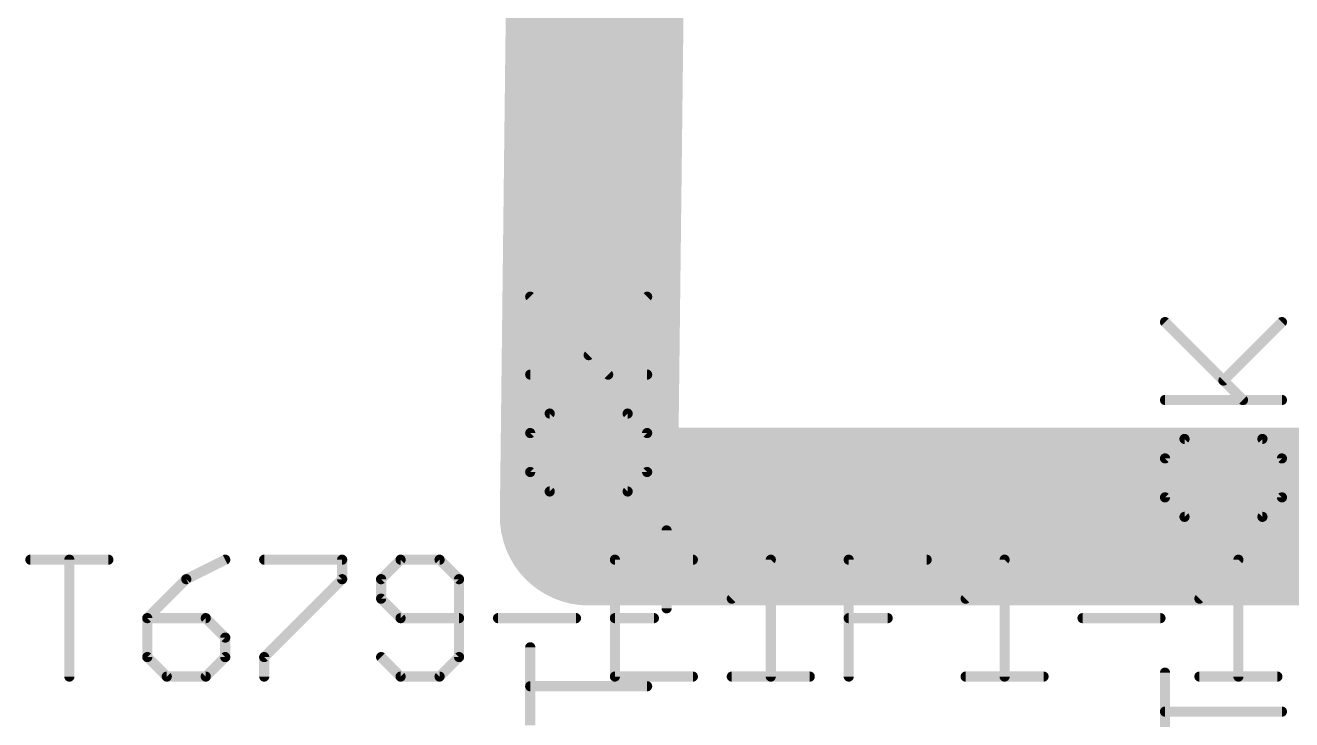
# Model space of a CAD drawing. Extents: x 2.5 to 78.6, y 0 to 52.1.
# Drawn here: x 31.83 to 44.5, y 25.02 to 31.97 of the extents above; entities that cross this region are included whole.
import ezdxf

# ---------------------------------------------------------------- set-up
doc = ezdxf.new("R2010")
doc.units = 0
for name, color, linetype in [('1', 22, 'CONTINUOUS'), ('25', 253, 'CONTINUOUS'), ('27', 253, 'CONTINUOUS')]:
    doc.layers.add(name, color=color, linetype=linetype)

msp = doc.modelspace()

# ---------------------------------------------------------------- linework, layer by layer
at = {"layer": '1', "const_width": 1.778}
for points in [[(37.592, 37.846), (37.465, 27.051)], [(37.465, 27.051), (60.579, 27.051)]]:
    msp.add_lwpolyline(points, dxfattribs=at)
at = {"layer": '1', "const_width": 0.889}
for points in [[(37.465, 27.4955, 1), (37.465, 26.6065)], [(37.0205, 27.0562, 1), (37.9095, 27.0458)]]:
    msp.add_lwpolyline(points, format="xyb", dxfattribs=at)
at = {"layer": '25', "const_width": 0.1016}
for points in [[(37.6594, 28.4724), (36.8798, 29.252)], [(37.4645, 28.6673), (38.0492, 29.252)], [(44.0094, 28.2184), (43.2298, 28.998)], [(43.8145, 28.4133), (44.3992, 28.998)], [(36.8798, 28.4724), (38.0492, 28.4724)], [(43.2298, 28.2184), (44.3992, 28.2184)], [(37.0747, 28.0826), (36.8798, 27.8877)], [(37.8543, 28.0826), (37.0747, 28.0826)], [(38.0492, 27.8877), (37.8543, 28.0826)], [(36.8798, 27.8877), (36.8798, 27.4979)], [(38.0492, 27.4979), (38.0492, 27.8877)], [(43.4247, 27.8286), (43.2298, 27.6337)], [(44.2043, 27.8286), (43.4247, 27.8286)], [(44.3992, 27.6337), (44.2043, 27.8286)], [(43.2298, 27.6337), (43.2298, 27.2439)], [(44.3992, 27.2439), (44.3992, 27.6337)], [(36.8798, 27.4979), (37.0747, 27.303)], [(37.8543, 27.303), (38.0492, 27.4979)], [(37.0747, 27.303), (37.8543, 27.303)], [(43.2298, 27.2439), (43.4247, 27.049)], [(44.2043, 27.049), (44.3992, 27.2439)], [(43.4247, 27.049), (44.2043, 27.049)], [(38.2441, 26.1336), (38.2441, 26.9132)], [(36.8798, 24.9642), (36.8798, 25.7438)], [(43.2298, 24.7102), (43.2298, 25.4898)], [(38.0492, 25.354), (36.8798, 25.354)], [(44.3992, 25.1), (43.2298, 25.1)]]:
    msp.add_lwpolyline(points, dxfattribs=at)
at = {"layer": '25', "const_width": 0.0508}
for points in [[(36.8978, 29.2699, 1), (36.8618, 29.234)], [(38.0672, 29.234, 1), (38.0312, 29.2699)], [(43.2478, 29.0159, 1), (43.2118, 28.98)], [(44.4172, 28.98, 1), (44.3812, 29.0159)], [(37.4465, 28.6852, 1), (37.4825, 28.6493)], [(36.8798, 28.4978, 1), (36.8798, 28.447)], [(37.6414, 28.4544, 1), (37.6774, 28.4903)], [(38.0492, 28.447, 1), (38.0492, 28.4978)], [(43.7965, 28.4312, 1), (43.8325, 28.3953)], [(43.2298, 28.2438, 1), (43.2298, 28.193)], [(43.9914, 28.2004, 1), (44.0274, 28.2363)], [(44.3992, 28.193, 1), (44.3992, 28.2438)], [(37.0747, 28.108, 1), (37.0747, 28.0572)], [(37.0927, 28.0646, 1), (37.0567, 28.1005)], [(37.8723, 28.1005, 1), (37.8363, 28.0646)], [(37.8543, 28.0572, 1), (37.8543, 28.108)], [(36.9052, 27.8877, 1), (36.8544, 27.8877)], [(36.8618, 27.9056, 1), (36.8978, 27.8697)], [(38.0746, 27.8877, 1), (38.0238, 27.8877)], [(38.0312, 27.8697, 1), (38.0672, 27.9056)], [(43.4247, 27.854, 1), (43.4247, 27.8032)], [(43.4427, 27.8106, 1), (43.4067, 27.8465)], [(44.2223, 27.8465, 1), (44.1863, 27.8106)], [(44.2043, 27.8032, 1), (44.2043, 27.854)], [(43.2552, 27.6337, 1), (43.2044, 27.6337)], [(43.2118, 27.6516, 1), (43.2478, 27.6157)], [(44.4246, 27.6337, 1), (44.3738, 27.6337)], [(44.3812, 27.6157, 1), (44.4172, 27.6516)], [(36.8978, 27.5158, 1), (36.8618, 27.4799)], [(36.8544, 27.4979, 1), (36.9052, 27.4979)], [(38.0238, 27.4979, 1), (38.0746, 27.4979)], [(38.0672, 27.4799, 1), (38.0312, 27.5158)], [(37.0747, 27.3284, 1), (37.0747, 27.2776)], [(37.0567, 27.285, 1), (37.0927, 27.3209)], [(37.8363, 27.3209, 1), (37.8723, 27.285)], [(37.8543, 27.2776, 1), (37.8543, 27.3284)], [(43.2478, 27.2618, 1), (43.2118, 27.2259)], [(43.2044, 27.2439, 1), (43.2552, 27.2439)], [(44.3738, 27.2439, 1), (44.4246, 27.2439)], [(44.4172, 27.2259, 1), (44.3812, 27.2618)], [(43.4247, 27.0744, 1), (43.4247, 27.0236)], [(43.4067, 27.031, 1), (43.4427, 27.0669)], [(44.1863, 27.0669, 1), (44.2223, 27.031)], [(44.2043, 27.0236, 1), (44.2043, 27.0744)], [(38.2695, 26.9132, 1), (38.2187, 26.9132)], [(38.2187, 26.1336, 1), (38.2695, 26.1336)], [(36.9052, 25.7438, 1), (36.8544, 25.7438)], [(43.2552, 25.4898, 1), (43.2044, 25.4898)], [(36.8798, 25.3794, 1), (36.8798, 25.3286)], [(38.0492, 25.3286, 1), (38.0492, 25.3794)], [(43.2298, 25.1254, 1), (43.2298, 25.0746)], [(44.3992, 25.0746, 1), (44.3992, 25.1254)]]:
    msp.add_lwpolyline(points, format="xyb", dxfattribs=at)
at = {"layer": '27', "const_width": 0.1016}
for points in [[(31.88, 26.6202), (32.6596, 26.6202)], [(31.88, 26.6202), (32.6596, 26.6202)], [(31.88, 26.6202), (32.6596, 26.6202)], [(31.88, 26.6202), (32.6596, 26.6202)], [(31.88, 26.6202), (32.6596, 26.6202)], [(31.88, 26.6202), (32.6596, 26.6202)], [(31.88, 26.6202), (32.6596, 26.6202)], [(32.2698, 25.4508), (32.2698, 26.6202)], [(32.2698, 25.4508), (32.2698, 26.6202)], [(32.2698, 25.4508), (32.2698, 26.6202)], [(32.2698, 25.4508), (32.2698, 26.6202)], [(32.2698, 25.4508), (32.2698, 26.6202)], [(32.2698, 25.4508), (32.2698, 26.6202)], [(32.2698, 25.4508), (32.2698, 26.6202)], [(33.829, 26.6202), (33.4392, 26.4253)], [(33.829, 26.6202), (33.4392, 26.4253)], [(33.829, 26.6202), (33.4392, 26.4253)], [(33.829, 26.6202), (33.4392, 26.4253)], [(33.829, 26.6202), (33.4392, 26.4253)], [(33.829, 26.6202), (33.4392, 26.4253)], [(33.829, 26.6202), (33.4392, 26.4253)], [(34.2188, 26.6202), (34.9984, 26.6202)], [(34.2188, 26.6202), (34.9984, 26.6202)], [(34.2188, 26.6202), (34.9984, 26.6202)], [(34.2188, 26.6202), (34.9984, 26.6202)], [(34.2188, 26.6202), (34.9984, 26.6202)], [(34.2188, 26.6202), (34.9984, 26.6202)], [(34.2188, 26.6202), (34.9984, 26.6202)], [(34.9984, 26.6202), (34.9984, 26.4253)], [(34.9984, 26.6202), (34.9984, 26.4253)], [(34.9984, 26.6202), (34.9984, 26.4253)], [(34.9984, 26.6202), (34.9984, 26.4253)], [(34.9984, 26.6202), (34.9984, 26.4253)], [(34.9984, 26.6202), (34.9984, 26.4253)], [(34.9984, 26.6202), (34.9984, 26.4253)], [(35.5831, 26.6202), (35.3882, 26.4253)], [(35.5831, 26.6202), (35.3882, 26.4253)], [(35.5831, 26.6202), (35.3882, 26.4253)], [(35.5831, 26.6202), (35.3882, 26.4253)], [(35.5831, 26.6202), (35.3882, 26.4253)], [(35.5831, 26.6202), (35.3882, 26.4253)], [(35.5831, 26.6202), (35.3882, 26.4253)], [(35.9729, 26.6202), (35.5831, 26.6202)], [(35.9729, 26.6202), (35.5831, 26.6202)], [(35.9729, 26.6202), (35.5831, 26.6202)], [(35.9729, 26.6202), (35.5831, 26.6202)], [(35.9729, 26.6202), (35.5831, 26.6202)], [(35.9729, 26.6202), (35.5831, 26.6202)], [(35.9729, 26.6202), (35.5831, 26.6202)], [(36.1678, 26.4253), (35.9729, 26.6202)], [(36.1678, 26.4253), (35.9729, 26.6202)], [(36.1678, 26.4253), (35.9729, 26.6202)], [(36.1678, 26.4253), (35.9729, 26.6202)], [(36.1678, 26.4253), (35.9729, 26.6202)], [(36.1678, 26.4253), (35.9729, 26.6202)], [(36.1678, 26.4253), (35.9729, 26.6202)], [(38.5066, 26.6202), (37.727, 26.6202)], [(37.727, 26.6202), (37.727, 25.4508)], [(38.5066, 26.6202), (37.727, 26.6202)], [(37.727, 26.6202), (37.727, 25.4508)], [(38.5066, 26.6202), (37.727, 26.6202)], [(37.727, 26.6202), (37.727, 25.4508)], [(38.5066, 26.6202), (37.727, 26.6202)], [(37.727, 26.6202), (37.727, 25.4508)], [(38.5066, 26.6202), (37.727, 26.6202)], [(37.727, 26.6202), (37.727, 25.4508)], [(38.5066, 26.6202), (37.727, 26.6202)], [(37.727, 26.6202), (37.727, 25.4508)], [(38.5066, 26.6202), (37.727, 26.6202)], [(37.727, 26.6202), (37.727, 25.4508)], [(38.8964, 26.2304), (39.2862, 26.6202)], [(38.8964, 26.2304), (39.2862, 26.6202)], [(38.8964, 26.2304), (39.2862, 26.6202)], [(38.8964, 26.2304), (39.2862, 26.6202)], [(38.8964, 26.2304), (39.2862, 26.6202)], [(38.8964, 26.2304), (39.2862, 26.6202)], [(38.8964, 26.2304), (39.2862, 26.6202)], [(39.2862, 26.6202), (39.2862, 25.4508)], [(39.2862, 26.6202), (39.2862, 25.4508)], [(39.2862, 26.6202), (39.2862, 25.4508)], [(39.2862, 26.6202), (39.2862, 25.4508)], [(39.2862, 26.6202), (39.2862, 25.4508)], [(39.2862, 26.6202), (39.2862, 25.4508)], [(39.2862, 26.6202), (39.2862, 25.4508)], [(40.0658, 25.4508), (40.0658, 26.6202)], [(40.0658, 26.6202), (40.8454, 26.6202)], [(40.0658, 25.4508), (40.0658, 26.6202)], [(40.0658, 26.6202), (40.8454, 26.6202)], [(40.0658, 25.4508), (40.0658, 26.6202)], [(40.0658, 26.6202), (40.8454, 26.6202)], [(40.0658, 25.4508), (40.0658, 26.6202)], [(40.0658, 26.6202), (40.8454, 26.6202)], [(40.0658, 25.4508), (40.0658, 26.6202)], [(40.0658, 26.6202), (40.8454, 26.6202)], [(40.0658, 25.4508), (40.0658, 26.6202)], [(40.0658, 26.6202), (40.8454, 26.6202)], [(40.0658, 25.4508), (40.0658, 26.6202)], [(40.0658, 26.6202), (40.8454, 26.6202)], [(41.2352, 26.2304), (41.625, 26.6202)], [(41.2352, 26.2304), (41.625, 26.6202)], [(41.2352, 26.2304), (41.625, 26.6202)], [(41.2352, 26.2304), (41.625, 26.6202)], [(41.2352, 26.2304), (41.625, 26.6202)], [(41.2352, 26.2304), (41.625, 26.6202)], [(41.2352, 26.2304), (41.625, 26.6202)], [(41.625, 26.6202), (41.625, 25.4508)], [(41.625, 26.6202), (41.625, 25.4508)], [(41.625, 26.6202), (41.625, 25.4508)], [(41.625, 26.6202), (41.625, 25.4508)], [(41.625, 26.6202), (41.625, 25.4508)], [(41.625, 26.6202), (41.625, 25.4508)], [(41.625, 26.6202), (41.625, 25.4508)], [(43.574, 26.2304), (43.9638, 26.6202)], [(43.574, 26.2304), (43.9638, 26.6202)], [(43.574, 26.2304), (43.9638, 26.6202)], [(43.574, 26.2304), (43.9638, 26.6202)], [(43.574, 26.2304), (43.9638, 26.6202)], [(43.574, 26.2304), (43.9638, 26.6202)], [(43.574, 26.2304), (43.9638, 26.6202)], [(43.9638, 26.6202), (43.9638, 25.4508)], [(43.9638, 26.6202), (43.9638, 25.4508)], [(43.9638, 26.6202), (43.9638, 25.4508)], [(43.9638, 26.6202), (43.9638, 25.4508)], [(43.9638, 26.6202), (43.9638, 25.4508)], [(43.9638, 26.6202), (43.9638, 25.4508)], [(43.9638, 26.6202), (43.9638, 25.4508)], [(33.4392, 26.4253), (33.0494, 26.0355)], [(33.4392, 26.4253), (33.0494, 26.0355)], [(33.4392, 26.4253), (33.0494, 26.0355)], [(33.4392, 26.4253), (33.0494, 26.0355)], [(33.4392, 26.4253), (33.0494, 26.0355)], [(33.4392, 26.4253), (33.0494, 26.0355)], [(33.4392, 26.4253), (33.0494, 26.0355)], [(34.9984, 26.4253), (34.2188, 25.6457)], [(34.9984, 26.4253), (34.2188, 25.6457)], [(34.9984, 26.4253), (34.2188, 25.6457)], [(34.9984, 26.4253), (34.2188, 25.6457)], [(34.9984, 26.4253), (34.2188, 25.6457)], [(34.9984, 26.4253), (34.2188, 25.6457)], [(34.9984, 26.4253), (34.2188, 25.6457)], [(35.3882, 26.4253), (35.3882, 26.2304)], [(35.3882, 26.4253), (35.3882, 26.2304)], [(35.3882, 26.4253), (35.3882, 26.2304)], [(35.3882, 26.4253), (35.3882, 26.2304)], [(35.3882, 26.4253), (35.3882, 26.2304)], [(35.3882, 26.4253), (35.3882, 26.2304)], [(35.3882, 26.4253), (35.3882, 26.2304)], [(36.1678, 25.6457), (36.1678, 26.4253)], [(36.1678, 25.6457), (36.1678, 26.4253)], [(36.1678, 25.6457), (36.1678, 26.4253)], [(36.1678, 25.6457), (36.1678, 26.4253)], [(36.1678, 25.6457), (36.1678, 26.4253)], [(36.1678, 25.6457), (36.1678, 26.4253)], [(36.1678, 25.6457), (36.1678, 26.4253)], [(35.3882, 26.2304), (35.5831, 26.0355)], [(35.3882, 26.2304), (35.5831, 26.0355)], [(35.3882, 26.2304), (35.5831, 26.0355)], [(35.3882, 26.2304), (35.5831, 26.0355)], [(35.3882, 26.2304), (35.5831, 26.0355)], [(35.3882, 26.2304), (35.5831, 26.0355)], [(35.3882, 26.2304), (35.5831, 26.0355)], [(33.0494, 26.0355), (33.0494, 25.6457)], [(33.6341, 26.0355), (33.0494, 26.0355)], [(33.0494, 26.0355), (33.0494, 25.6457)], [(33.6341, 26.0355), (33.0494, 26.0355)], [(33.0494, 26.0355), (33.0494, 25.6457)], [(33.6341, 26.0355), (33.0494, 26.0355)], [(33.0494, 26.0355), (33.0494, 25.6457)], [(33.6341, 26.0355), (33.0494, 26.0355)], [(33.0494, 26.0355), (33.0494, 25.6457)], [(33.6341, 26.0355), (33.0494, 26.0355)], [(33.0494, 26.0355), (33.0494, 25.6457)], [(33.6341, 26.0355), (33.0494, 26.0355)], [(33.0494, 26.0355), (33.0494, 25.6457)], [(33.6341, 26.0355), (33.0494, 26.0355)], [(33.829, 25.8406), (33.6341, 26.0355)], [(33.829, 25.8406), (33.6341, 26.0355)], [(33.829, 25.8406), (33.6341, 26.0355)], [(33.829, 25.8406), (33.6341, 26.0355)], [(33.829, 25.8406), (33.6341, 26.0355)], [(33.829, 25.8406), (33.6341, 26.0355)], [(33.829, 25.8406), (33.6341, 26.0355)], [(35.5831, 26.0355), (36.1678, 26.0355)], [(35.5831, 26.0355), (36.1678, 26.0355)], [(35.5831, 26.0355), (36.1678, 26.0355)], [(35.5831, 26.0355), (36.1678, 26.0355)], [(35.5831, 26.0355), (36.1678, 26.0355)], [(35.5831, 26.0355), (36.1678, 26.0355)], [(35.5831, 26.0355), (36.1678, 26.0355)], [(36.5576, 26.0355), (37.3372, 26.0355)], [(36.5576, 26.0355), (37.3372, 26.0355)], [(36.5576, 26.0355), (37.3372, 26.0355)], [(36.5576, 26.0355), (37.3372, 26.0355)], [(36.5576, 26.0355), (37.3372, 26.0355)], [(36.5576, 26.0355), (37.3372, 26.0355)], [(36.5576, 26.0355), (37.3372, 26.0355)], [(37.727, 26.0355), (38.1168, 26.0355)], [(37.727, 26.0355), (38.1168, 26.0355)], [(37.727, 26.0355), (38.1168, 26.0355)], [(37.727, 26.0355), (38.1168, 26.0355)], [(37.727, 26.0355), (38.1168, 26.0355)], [(37.727, 26.0355), (38.1168, 26.0355)], [(37.727, 26.0355), (38.1168, 26.0355)], [(40.0658, 26.0355), (40.4556, 26.0355)], [(40.0658, 26.0355), (40.4556, 26.0355)], [(40.0658, 26.0355), (40.4556, 26.0355)], [(40.0658, 26.0355), (40.4556, 26.0355)], [(40.0658, 26.0355), (40.4556, 26.0355)], [(40.0658, 26.0355), (40.4556, 26.0355)], [(40.0658, 26.0355), (40.4556, 26.0355)], [(42.4046, 26.0355), (43.1842, 26.0355)], [(42.4046, 26.0355), (43.1842, 26.0355)], [(42.4046, 26.0355), (43.1842, 26.0355)], [(42.4046, 26.0355), (43.1842, 26.0355)], [(42.4046, 26.0355), (43.1842, 26.0355)], [(42.4046, 26.0355), (43.1842, 26.0355)], [(42.4046, 26.0355), (43.1842, 26.0355)], [(33.829, 25.6457), (33.829, 25.8406)], [(33.829, 25.6457), (33.829, 25.8406)], [(33.829, 25.6457), (33.829, 25.8406)], [(33.829, 25.6457), (33.829, 25.8406)], [(33.829, 25.6457), (33.829, 25.8406)], [(33.829, 25.6457), (33.829, 25.8406)], [(33.829, 25.6457), (33.829, 25.8406)], [(33.0494, 25.6457), (33.2443, 25.4508)], [(33.0494, 25.6457), (33.2443, 25.4508)], [(33.0494, 25.6457), (33.2443, 25.4508)], [(33.0494, 25.6457), (33.2443, 25.4508)], [(33.0494, 25.6457), (33.2443, 25.4508)], [(33.0494, 25.6457), (33.2443, 25.4508)], [(33.0494, 25.6457), (33.2443, 25.4508)], [(33.6341, 25.4508), (33.829, 25.6457)], [(33.6341, 25.4508), (33.829, 25.6457)], [(33.6341, 25.4508), (33.829, 25.6457)], [(33.6341, 25.4508), (33.829, 25.6457)], [(33.6341, 25.4508), (33.829, 25.6457)], [(33.6341, 25.4508), (33.829, 25.6457)], [(33.6341, 25.4508), (33.829, 25.6457)], [(34.2188, 25.6457), (34.2188, 25.4508)], [(34.2188, 25.6457), (34.2188, 25.4508)], [(34.2188, 25.6457), (34.2188, 25.4508)], [(34.2188, 25.6457), (34.2188, 25.4508)], [(34.2188, 25.6457), (34.2188, 25.4508)], [(34.2188, 25.6457), (34.2188, 25.4508)], [(34.2188, 25.6457), (34.2188, 25.4508)], [(35.3882, 25.6457), (35.5831, 25.4508)], [(35.3882, 25.6457), (35.5831, 25.4508)], [(35.3882, 25.6457), (35.5831, 25.4508)], [(35.3882, 25.6457), (35.5831, 25.4508)], [(35.3882, 25.6457), (35.5831, 25.4508)], [(35.3882, 25.6457), (35.5831, 25.4508)], [(35.3882, 25.6457), (35.5831, 25.4508)], [(35.9729, 25.4508), (36.1678, 25.6457)], [(35.9729, 25.4508), (36.1678, 25.6457)], [(35.9729, 25.4508), (36.1678, 25.6457)], [(35.9729, 25.4508), (36.1678, 25.6457)], [(35.9729, 25.4508), (36.1678, 25.6457)], [(35.9729, 25.4508), (36.1678, 25.6457)], [(35.9729, 25.4508), (36.1678, 25.6457)], [(33.2443, 25.4508), (33.6341, 25.4508)], [(33.2443, 25.4508), (33.6341, 25.4508)], [(33.2443, 25.4508), (33.6341, 25.4508)], [(33.2443, 25.4508), (33.6341, 25.4508)], [(33.2443, 25.4508), (33.6341, 25.4508)], [(33.2443, 25.4508), (33.6341, 25.4508)], [(33.2443, 25.4508), (33.6341, 25.4508)], [(35.5831, 25.4508), (35.9729, 25.4508)], [(35.5831, 25.4508), (35.9729, 25.4508)], [(35.5831, 25.4508), (35.9729, 25.4508)], [(35.5831, 25.4508), (35.9729, 25.4508)], [(35.5831, 25.4508), (35.9729, 25.4508)], [(35.5831, 25.4508), (35.9729, 25.4508)], [(35.5831, 25.4508), (35.9729, 25.4508)], [(37.727, 25.4508), (38.5066, 25.4508)], [(37.727, 25.4508), (38.5066, 25.4508)], [(37.727, 25.4508), (38.5066, 25.4508)], [(37.727, 25.4508), (38.5066, 25.4508)], [(37.727, 25.4508), (38.5066, 25.4508)], [(37.727, 25.4508), (38.5066, 25.4508)], [(37.727, 25.4508), (38.5066, 25.4508)], [(38.8964, 25.4508), (39.676, 25.4508)], [(38.8964, 25.4508), (39.676, 25.4508)], [(38.8964, 25.4508), (39.676, 25.4508)], [(38.8964, 25.4508), (39.676, 25.4508)], [(38.8964, 25.4508), (39.676, 25.4508)], [(38.8964, 25.4508), (39.676, 25.4508)], [(38.8964, 25.4508), (39.676, 25.4508)], [(41.2352, 25.4508), (42.0148, 25.4508)], [(41.2352, 25.4508), (42.0148, 25.4508)], [(41.2352, 25.4508), (42.0148, 25.4508)], [(41.2352, 25.4508), (42.0148, 25.4508)], [(41.2352, 25.4508), (42.0148, 25.4508)], [(41.2352, 25.4508), (42.0148, 25.4508)], [(41.2352, 25.4508), (42.0148, 25.4508)], [(43.574, 25.4508), (44.3536, 25.4508)], [(43.574, 25.4508), (44.3536, 25.4508)], [(43.574, 25.4508), (44.3536, 25.4508)], [(43.574, 25.4508), (44.3536, 25.4508)], [(43.574, 25.4508), (44.3536, 25.4508)], [(43.574, 25.4508), (44.3536, 25.4508)], [(43.574, 25.4508), (44.3536, 25.4508)]]:
    msp.add_lwpolyline(points, dxfattribs=at)
at = {"layer": '27', "const_width": 0.0508}
for points in [[(31.88, 26.6456, 1), (31.88, 26.5948)], [(31.88, 26.6456, 1), (31.88, 26.5948)], [(31.88, 26.6456, 1), (31.88, 26.5948)], [(31.88, 26.6456, 1), (31.88, 26.5948)], [(31.88, 26.6456, 1), (31.88, 26.5948)], [(31.88, 26.6456, 1), (31.88, 26.5948)], [(31.88, 26.6456, 1), (31.88, 26.5948)], [(32.2952, 26.6202, 1), (32.2444, 26.6202)], [(32.2952, 26.6202, 1), (32.2444, 26.6202)], [(32.2952, 26.6202, 1), (32.2444, 26.6202)], [(32.2952, 26.6202, 1), (32.2444, 26.6202)], [(32.2952, 26.6202, 1), (32.2444, 26.6202)], [(32.2952, 26.6202, 1), (32.2444, 26.6202)], [(32.2952, 26.6202, 1), (32.2444, 26.6202)], [(32.6596, 26.5948, 1), (32.6596, 26.6456)], [(32.6596, 26.5948, 1), (32.6596, 26.6456)], [(32.6596, 26.5948, 1), (32.6596, 26.6456)], [(32.6596, 26.5948, 1), (32.6596, 26.6456)], [(32.6596, 26.5948, 1), (32.6596, 26.6456)], [(32.6596, 26.5948, 1), (32.6596, 26.6456)], [(32.6596, 26.5948, 1), (32.6596, 26.6456)], [(33.8403, 26.5975, 1), (33.8176, 26.6429)], [(33.8403, 26.5975, 1), (33.8176, 26.6429)], [(33.8403, 26.5975, 1), (33.8176, 26.6429)], [(33.8403, 26.5975, 1), (33.8176, 26.6429)], [(33.8403, 26.5975, 1), (33.8176, 26.6429)], [(33.8403, 26.5975, 1), (33.8176, 26.6429)], [(33.8403, 26.5975, 1), (33.8176, 26.6429)], [(34.2188, 26.6456, 1), (34.2188, 26.5948)], [(34.2188, 26.6456, 1), (34.2188, 26.5948)], [(34.2188, 26.6456, 1), (34.2188, 26.5948)], [(34.2188, 26.6456, 1), (34.2188, 26.5948)], [(34.2188, 26.6456, 1), (34.2188, 26.5948)], [(34.2188, 26.6456, 1), (34.2188, 26.5948)], [(34.2188, 26.6456, 1), (34.2188, 26.5948)], [(35.0238, 26.6202, 1), (34.973, 26.6202)], [(35.0238, 26.6202, 1), (34.973, 26.6202)], [(35.0238, 26.6202, 1), (34.973, 26.6202)], [(35.0238, 26.6202, 1), (34.973, 26.6202)], [(35.0238, 26.6202, 1), (34.973, 26.6202)], [(35.0238, 26.6202, 1), (34.973, 26.6202)], [(35.0238, 26.6202, 1), (34.973, 26.6202)], [(34.9984, 26.5948, 1), (34.9984, 26.6456)], [(34.9984, 26.5948, 1), (34.9984, 26.6456)], [(34.9984, 26.5948, 1), (34.9984, 26.6456)], [(34.9984, 26.5948, 1), (34.9984, 26.6456)], [(34.9984, 26.5948, 1), (34.9984, 26.6456)], [(34.9984, 26.5948, 1), (34.9984, 26.6456)], [(34.9984, 26.5948, 1), (34.9984, 26.6456)], [(35.5831, 26.6456, 1), (35.5831, 26.5948)], [(35.5831, 26.6456, 1), (35.5831, 26.5948)], [(35.5831, 26.6456, 1), (35.5831, 26.5948)], [(35.5831, 26.6456, 1), (35.5831, 26.5948)], [(35.5831, 26.6456, 1), (35.5831, 26.5948)], [(35.5831, 26.6456, 1), (35.5831, 26.5948)], [(35.5831, 26.6456, 1), (35.5831, 26.5948)], [(35.601, 26.6022, 1), (35.5651, 26.6382)], [(35.601, 26.6022, 1), (35.5651, 26.6382)], [(35.601, 26.6022, 1), (35.5651, 26.6382)], [(35.601, 26.6022, 1), (35.5651, 26.6382)], [(35.601, 26.6022, 1), (35.5651, 26.6382)], [(35.601, 26.6022, 1), (35.5651, 26.6382)], [(35.601, 26.6022, 1), (35.5651, 26.6382)], [(35.9908, 26.6382, 1), (35.9549, 26.6022)], [(35.9908, 26.6382, 1), (35.9549, 26.6022)], [(35.9908, 26.6382, 1), (35.9549, 26.6022)], [(35.9908, 26.6382, 1), (35.9549, 26.6022)], [(35.9908, 26.6382, 1), (35.9549, 26.6022)], [(35.9908, 26.6382, 1), (35.9549, 26.6022)], [(35.9908, 26.6382, 1), (35.9549, 26.6022)], [(35.9729, 26.5948, 1), (35.9729, 26.6456)], [(35.9729, 26.5948, 1), (35.9729, 26.6456)], [(35.9729, 26.5948, 1), (35.9729, 26.6456)], [(35.9729, 26.5948, 1), (35.9729, 26.6456)], [(35.9729, 26.5948, 1), (35.9729, 26.6456)], [(35.9729, 26.5948, 1), (35.9729, 26.6456)], [(35.9729, 26.5948, 1), (35.9729, 26.6456)], [(37.727, 26.6456, 1), (37.727, 26.5948)], [(37.7524, 26.6202, 1), (37.7016, 26.6202)], [(37.727, 26.6456, 1), (37.727, 26.5948)], [(37.7524, 26.6202, 1), (37.7016, 26.6202)], [(37.727, 26.6456, 1), (37.727, 26.5948)], [(37.7524, 26.6202, 1), (37.7016, 26.6202)], [(37.727, 26.6456, 1), (37.727, 26.5948)], [(37.7524, 26.6202, 1), (37.7016, 26.6202)], [(37.727, 26.6456, 1), (37.727, 26.5948)], [(37.7524, 26.6202, 1), (37.7016, 26.6202)], [(37.727, 26.6456, 1), (37.727, 26.5948)], [(37.7524, 26.6202, 1), (37.7016, 26.6202)], [(37.727, 26.6456, 1), (37.727, 26.5948)], [(37.7524, 26.6202, 1), (37.7016, 26.6202)], [(38.5066, 26.5948, 1), (38.5066, 26.6456)], [(38.5066, 26.5948, 1), (38.5066, 26.6456)], [(38.5066, 26.5948, 1), (38.5066, 26.6456)], [(38.5066, 26.5948, 1), (38.5066, 26.6456)], [(38.5066, 26.5948, 1), (38.5066, 26.6456)], [(38.5066, 26.5948, 1), (38.5066, 26.6456)], [(38.5066, 26.5948, 1), (38.5066, 26.6456)], [(39.3116, 26.6202, 1), (39.2608, 26.6202)], [(39.3116, 26.6202, 1), (39.2608, 26.6202)], [(39.3116, 26.6202, 1), (39.2608, 26.6202)], [(39.3116, 26.6202, 1), (39.2608, 26.6202)], [(39.3116, 26.6202, 1), (39.2608, 26.6202)], [(39.3116, 26.6202, 1), (39.2608, 26.6202)], [(39.3116, 26.6202, 1), (39.2608, 26.6202)], [(39.3041, 26.6022, 1), (39.2682, 26.6382)], [(39.3041, 26.6022, 1), (39.2682, 26.6382)], [(39.3041, 26.6022, 1), (39.2682, 26.6382)], [(39.3041, 26.6022, 1), (39.2682, 26.6382)], [(39.3041, 26.6022, 1), (39.2682, 26.6382)], [(39.3041, 26.6022, 1), (39.2682, 26.6382)], [(39.3041, 26.6022, 1), (39.2682, 26.6382)], [(40.0912, 26.6202, 1), (40.0404, 26.6202)], [(40.0658, 26.6456, 1), (40.0658, 26.5948)], [(40.0912, 26.6202, 1), (40.0404, 26.6202)], [(40.0658, 26.6456, 1), (40.0658, 26.5948)], [(40.0912, 26.6202, 1), (40.0404, 26.6202)], [(40.0658, 26.6456, 1), (40.0658, 26.5948)], [(40.0912, 26.6202, 1), (40.0404, 26.6202)], [(40.0658, 26.6456, 1), (40.0658, 26.5948)], [(40.0912, 26.6202, 1), (40.0404, 26.6202)], [(40.0658, 26.6456, 1), (40.0658, 26.5948)], [(40.0912, 26.6202, 1), (40.0404, 26.6202)], [(40.0658, 26.6456, 1), (40.0658, 26.5948)], [(40.0912, 26.6202, 1), (40.0404, 26.6202)], [(40.0658, 26.6456, 1), (40.0658, 26.5948)], [(40.8454, 26.5948, 1), (40.8454, 26.6456)], [(40.8454, 26.5948, 1), (40.8454, 26.6456)], [(40.8454, 26.5948, 1), (40.8454, 26.6456)], [(40.8454, 26.5948, 1), (40.8454, 26.6456)], [(40.8454, 26.5948, 1), (40.8454, 26.6456)], [(40.8454, 26.5948, 1), (40.8454, 26.6456)], [(40.8454, 26.5948, 1), (40.8454, 26.6456)], [(41.6504, 26.6202, 1), (41.5996, 26.6202)], [(41.6504, 26.6202, 1), (41.5996, 26.6202)], [(41.6504, 26.6202, 1), (41.5996, 26.6202)], [(41.6504, 26.6202, 1), (41.5996, 26.6202)], [(41.6504, 26.6202, 1), (41.5996, 26.6202)], [(41.6504, 26.6202, 1), (41.5996, 26.6202)], [(41.6504, 26.6202, 1), (41.5996, 26.6202)], [(41.6429, 26.6022, 1), (41.607, 26.6382)], [(41.6429, 26.6022, 1), (41.607, 26.6382)], [(41.6429, 26.6022, 1), (41.607, 26.6382)], [(41.6429, 26.6022, 1), (41.607, 26.6382)], [(41.6429, 26.6022, 1), (41.607, 26.6382)], [(41.6429, 26.6022, 1), (41.607, 26.6382)], [(41.6429, 26.6022, 1), (41.607, 26.6382)], [(43.9892, 26.6202, 1), (43.9384, 26.6202)], [(43.9892, 26.6202, 1), (43.9384, 26.6202)], [(43.9892, 26.6202, 1), (43.9384, 26.6202)], [(43.9892, 26.6202, 1), (43.9384, 26.6202)], [(43.9892, 26.6202, 1), (43.9384, 26.6202)], [(43.9892, 26.6202, 1), (43.9384, 26.6202)], [(43.9892, 26.6202, 1), (43.9384, 26.6202)], [(43.9817, 26.6022, 1), (43.9458, 26.6382)], [(43.9817, 26.6022, 1), (43.9458, 26.6382)], [(43.9817, 26.6022, 1), (43.9458, 26.6382)], [(43.9817, 26.6022, 1), (43.9458, 26.6382)], [(43.9817, 26.6022, 1), (43.9458, 26.6382)], [(43.9817, 26.6022, 1), (43.9458, 26.6382)], [(43.9817, 26.6022, 1), (43.9458, 26.6382)], [(33.4571, 26.4073, 1), (33.4212, 26.4433)], [(33.4571, 26.4073, 1), (33.4212, 26.4433)], [(33.4571, 26.4073, 1), (33.4212, 26.4433)], [(33.4571, 26.4073, 1), (33.4212, 26.4433)], [(33.4571, 26.4073, 1), (33.4212, 26.4433)], [(33.4571, 26.4073, 1), (33.4212, 26.4433)], [(33.4571, 26.4073, 1), (33.4212, 26.4433)], [(35.0163, 26.4073, 1), (34.9804, 26.4433)], [(35.0163, 26.4073, 1), (34.9804, 26.4433)], [(35.0163, 26.4073, 1), (34.9804, 26.4433)], [(35.0163, 26.4073, 1), (34.9804, 26.4433)], [(35.0163, 26.4073, 1), (34.9804, 26.4433)], [(35.0163, 26.4073, 1), (34.9804, 26.4433)], [(35.0163, 26.4073, 1), (34.9804, 26.4433)], [(35.4136, 26.4253, 1), (35.3628, 26.4253)], [(35.4136, 26.4253, 1), (35.3628, 26.4253)], [(35.4136, 26.4253, 1), (35.3628, 26.4253)], [(35.4136, 26.4253, 1), (35.3628, 26.4253)], [(35.4136, 26.4253, 1), (35.3628, 26.4253)], [(35.4136, 26.4253, 1), (35.3628, 26.4253)], [(35.4136, 26.4253, 1), (35.3628, 26.4253)], [(36.1932, 26.4253, 1), (36.1424, 26.4253)], [(36.1932, 26.4253, 1), (36.1424, 26.4253)], [(36.1932, 26.4253, 1), (36.1424, 26.4253)], [(36.1932, 26.4253, 1), (36.1424, 26.4253)], [(36.1932, 26.4253, 1), (36.1424, 26.4253)], [(36.1932, 26.4253, 1), (36.1424, 26.4253)], [(36.1932, 26.4253, 1), (36.1424, 26.4253)], [(33.4278, 26.448, 1), (33.4505, 26.4026)], [(33.4278, 26.448, 1), (33.4505, 26.4026)], [(33.4278, 26.448, 1), (33.4505, 26.4026)], [(33.4278, 26.448, 1), (33.4505, 26.4026)], [(33.4278, 26.448, 1), (33.4505, 26.4026)], [(33.4278, 26.448, 1), (33.4505, 26.4026)], [(33.4278, 26.448, 1), (33.4505, 26.4026)], [(34.973, 26.4253, 1), (35.0238, 26.4253)], [(34.973, 26.4253, 1), (35.0238, 26.4253)], [(34.973, 26.4253, 1), (35.0238, 26.4253)], [(34.973, 26.4253, 1), (35.0238, 26.4253)], [(34.973, 26.4253, 1), (35.0238, 26.4253)], [(34.973, 26.4253, 1), (35.0238, 26.4253)], [(34.973, 26.4253, 1), (35.0238, 26.4253)], [(35.3702, 26.4433, 1), (35.4061, 26.4073)], [(35.3702, 26.4433, 1), (35.4061, 26.4073)], [(35.3702, 26.4433, 1), (35.4061, 26.4073)], [(35.3702, 26.4433, 1), (35.4061, 26.4073)], [(35.3702, 26.4433, 1), (35.4061, 26.4073)], [(35.3702, 26.4433, 1), (35.4061, 26.4073)], [(35.3702, 26.4433, 1), (35.4061, 26.4073)], [(36.1498, 26.4073, 1), (36.1857, 26.4433)], [(36.1498, 26.4073, 1), (36.1857, 26.4433)], [(36.1498, 26.4073, 1), (36.1857, 26.4433)], [(36.1498, 26.4073, 1), (36.1857, 26.4433)], [(36.1498, 26.4073, 1), (36.1857, 26.4433)], [(36.1498, 26.4073, 1), (36.1857, 26.4433)], [(36.1498, 26.4073, 1), (36.1857, 26.4433)], [(35.4061, 26.2484, 1), (35.3702, 26.2124)], [(35.4061, 26.2484, 1), (35.3702, 26.2124)], [(35.4061, 26.2484, 1), (35.3702, 26.2124)], [(35.4061, 26.2484, 1), (35.3702, 26.2124)], [(35.4061, 26.2484, 1), (35.3702, 26.2124)], [(35.4061, 26.2484, 1), (35.3702, 26.2124)], [(35.4061, 26.2484, 1), (35.3702, 26.2124)], [(35.3628, 26.2304, 1), (35.4136, 26.2304)], [(35.3628, 26.2304, 1), (35.4136, 26.2304)], [(35.3628, 26.2304, 1), (35.4136, 26.2304)], [(35.3628, 26.2304, 1), (35.4136, 26.2304)], [(35.3628, 26.2304, 1), (35.4136, 26.2304)], [(35.3628, 26.2304, 1), (35.4136, 26.2304)], [(35.3628, 26.2304, 1), (35.4136, 26.2304)], [(38.8784, 26.2484, 1), (38.9143, 26.2124)], [(38.8784, 26.2484, 1), (38.9143, 26.2124)], [(38.8784, 26.2484, 1), (38.9143, 26.2124)], [(38.8784, 26.2484, 1), (38.9143, 26.2124)], [(38.8784, 26.2484, 1), (38.9143, 26.2124)], [(38.8784, 26.2484, 1), (38.9143, 26.2124)], [(38.8784, 26.2484, 1), (38.9143, 26.2124)], [(41.2172, 26.2484, 1), (41.2531, 26.2124)], [(41.2172, 26.2484, 1), (41.2531, 26.2124)], [(41.2172, 26.2484, 1), (41.2531, 26.2124)], [(41.2172, 26.2484, 1), (41.2531, 26.2124)], [(41.2172, 26.2484, 1), (41.2531, 26.2124)], [(41.2172, 26.2484, 1), (41.2531, 26.2124)], [(41.2172, 26.2484, 1), (41.2531, 26.2124)], [(43.556, 26.2484, 1), (43.5919, 26.2124)], [(43.556, 26.2484, 1), (43.5919, 26.2124)], [(43.556, 26.2484, 1), (43.5919, 26.2124)], [(43.556, 26.2484, 1), (43.5919, 26.2124)], [(43.556, 26.2484, 1), (43.5919, 26.2124)], [(43.556, 26.2484, 1), (43.5919, 26.2124)], [(43.556, 26.2484, 1), (43.5919, 26.2124)], [(33.0314, 26.0535, 1), (33.0673, 26.0175)], [(33.0314, 26.0535, 1), (33.0673, 26.0175)], [(33.0314, 26.0535, 1), (33.0673, 26.0175)], [(33.0314, 26.0535, 1), (33.0673, 26.0175)], [(33.0314, 26.0535, 1), (33.0673, 26.0175)], [(33.0314, 26.0535, 1), (33.0673, 26.0175)], [(33.0314, 26.0535, 1), (33.0673, 26.0175)], [(33.0748, 26.0355, 1), (33.024, 26.0355)], [(33.0494, 26.0609, 1), (33.0494, 26.0101)], [(33.0748, 26.0355, 1), (33.024, 26.0355)], [(33.0494, 26.0609, 1), (33.0494, 26.0101)], [(33.0748, 26.0355, 1), (33.024, 26.0355)], [(33.0494, 26.0609, 1), (33.0494, 26.0101)], [(33.0748, 26.0355, 1), (33.024, 26.0355)], [(33.0494, 26.0609, 1), (33.0494, 26.0101)], [(33.0748, 26.0355, 1), (33.024, 26.0355)], [(33.0494, 26.0609, 1), (33.0494, 26.0101)], [(33.0748, 26.0355, 1), (33.024, 26.0355)], [(33.0494, 26.0609, 1), (33.0494, 26.0101)], [(33.0748, 26.0355, 1), (33.024, 26.0355)], [(33.0494, 26.0609, 1), (33.0494, 26.0101)], [(33.652, 26.0535, 1), (33.6161, 26.0175)], [(33.652, 26.0535, 1), (33.6161, 26.0175)], [(33.652, 26.0535, 1), (33.6161, 26.0175)], [(33.652, 26.0535, 1), (33.6161, 26.0175)], [(33.652, 26.0535, 1), (33.6161, 26.0175)], [(33.652, 26.0535, 1), (33.6161, 26.0175)], [(33.652, 26.0535, 1), (33.6161, 26.0175)], [(33.6341, 26.0101, 1), (33.6341, 26.0609)], [(33.6341, 26.0101, 1), (33.6341, 26.0609)], [(33.6341, 26.0101, 1), (33.6341, 26.0609)], [(33.6341, 26.0101, 1), (33.6341, 26.0609)], [(33.6341, 26.0101, 1), (33.6341, 26.0609)], [(33.6341, 26.0101, 1), (33.6341, 26.0609)], [(33.6341, 26.0101, 1), (33.6341, 26.0609)], [(35.5831, 26.0609, 1), (35.5831, 26.0101)], [(35.5831, 26.0609, 1), (35.5831, 26.0101)], [(35.5831, 26.0609, 1), (35.5831, 26.0101)], [(35.5831, 26.0609, 1), (35.5831, 26.0101)], [(35.5831, 26.0609, 1), (35.5831, 26.0101)], [(35.5831, 26.0609, 1), (35.5831, 26.0101)], [(35.5831, 26.0609, 1), (35.5831, 26.0101)], [(35.5651, 26.0175, 1), (35.601, 26.0535)], [(35.5651, 26.0175, 1), (35.601, 26.0535)], [(35.5651, 26.0175, 1), (35.601, 26.0535)], [(35.5651, 26.0175, 1), (35.601, 26.0535)], [(35.5651, 26.0175, 1), (35.601, 26.0535)], [(35.5651, 26.0175, 1), (35.601, 26.0535)], [(35.5651, 26.0175, 1), (35.601, 26.0535)], [(36.1678, 26.0101, 1), (36.1678, 26.0609)], [(36.1678, 26.0101, 1), (36.1678, 26.0609)], [(36.1678, 26.0101, 1), (36.1678, 26.0609)], [(36.1678, 26.0101, 1), (36.1678, 26.0609)], [(36.1678, 26.0101, 1), (36.1678, 26.0609)], [(36.1678, 26.0101, 1), (36.1678, 26.0609)], [(36.1678, 26.0101, 1), (36.1678, 26.0609)], [(36.5576, 26.0609, 1), (36.5576, 26.0101)], [(36.5576, 26.0609, 1), (36.5576, 26.0101)], [(36.5576, 26.0609, 1), (36.5576, 26.0101)], [(36.5576, 26.0609, 1), (36.5576, 26.0101)], [(36.5576, 26.0609, 1), (36.5576, 26.0101)], [(36.5576, 26.0609, 1), (36.5576, 26.0101)], [(36.5576, 26.0609, 1), (36.5576, 26.0101)], [(37.3372, 26.0101, 1), (37.3372, 26.0609)], [(37.3372, 26.0101, 1), (37.3372, 26.0609)], [(37.3372, 26.0101, 1), (37.3372, 26.0609)], [(37.3372, 26.0101, 1), (37.3372, 26.0609)], [(37.3372, 26.0101, 1), (37.3372, 26.0609)], [(37.3372, 26.0101, 1), (37.3372, 26.0609)], [(37.3372, 26.0101, 1), (37.3372, 26.0609)], [(37.727, 26.0609, 1), (37.727, 26.0101)], [(37.727, 26.0609, 1), (37.727, 26.0101)], [(37.727, 26.0609, 1), (37.727, 26.0101)], [(37.727, 26.0609, 1), (37.727, 26.0101)], [(37.727, 26.0609, 1), (37.727, 26.0101)], [(37.727, 26.0609, 1), (37.727, 26.0101)], [(37.727, 26.0609, 1), (37.727, 26.0101)], [(38.1168, 26.0101, 1), (38.1168, 26.0609)], [(38.1168, 26.0101, 1), (38.1168, 26.0609)], [(38.1168, 26.0101, 1), (38.1168, 26.0609)], [(38.1168, 26.0101, 1), (38.1168, 26.0609)], [(38.1168, 26.0101, 1), (38.1168, 26.0609)], [(38.1168, 26.0101, 1), (38.1168, 26.0609)], [(38.1168, 26.0101, 1), (38.1168, 26.0609)], [(40.0658, 26.0609, 1), (40.0658, 26.0101)], [(40.0658, 26.0609, 1), (40.0658, 26.0101)], [(40.0658, 26.0609, 1), (40.0658, 26.0101)], [(40.0658, 26.0609, 1), (40.0658, 26.0101)], [(40.0658, 26.0609, 1), (40.0658, 26.0101)], [(40.0658, 26.0609, 1), (40.0658, 26.0101)], [(40.0658, 26.0609, 1), (40.0658, 26.0101)], [(40.4556, 26.0101, 1), (40.4556, 26.0609)], [(40.4556, 26.0101, 1), (40.4556, 26.0609)], [(40.4556, 26.0101, 1), (40.4556, 26.0609)], [(40.4556, 26.0101, 1), (40.4556, 26.0609)], [(40.4556, 26.0101, 1), (40.4556, 26.0609)], [(40.4556, 26.0101, 1), (40.4556, 26.0609)], [(40.4556, 26.0101, 1), (40.4556, 26.0609)], [(42.4046, 26.0609, 1), (42.4046, 26.0101)], [(42.4046, 26.0609, 1), (42.4046, 26.0101)], [(42.4046, 26.0609, 1), (42.4046, 26.0101)], [(42.4046, 26.0609, 1), (42.4046, 26.0101)], [(42.4046, 26.0609, 1), (42.4046, 26.0101)], [(42.4046, 26.0609, 1), (42.4046, 26.0101)], [(42.4046, 26.0609, 1), (42.4046, 26.0101)], [(43.1842, 26.0101, 1), (43.1842, 26.0609)], [(43.1842, 26.0101, 1), (43.1842, 26.0609)], [(43.1842, 26.0101, 1), (43.1842, 26.0609)], [(43.1842, 26.0101, 1), (43.1842, 26.0609)], [(43.1842, 26.0101, 1), (43.1842, 26.0609)], [(43.1842, 26.0101, 1), (43.1842, 26.0609)], [(43.1842, 26.0101, 1), (43.1842, 26.0609)], [(33.8544, 25.8406, 1), (33.8036, 25.8406)], [(33.8544, 25.8406, 1), (33.8036, 25.8406)], [(33.8544, 25.8406, 1), (33.8036, 25.8406)], [(33.8544, 25.8406, 1), (33.8036, 25.8406)], [(33.8544, 25.8406, 1), (33.8036, 25.8406)], [(33.8544, 25.8406, 1), (33.8036, 25.8406)], [(33.8544, 25.8406, 1), (33.8036, 25.8406)], [(33.811, 25.8226, 1), (33.8469, 25.8586)], [(33.811, 25.8226, 1), (33.8469, 25.8586)], [(33.811, 25.8226, 1), (33.8469, 25.8586)], [(33.811, 25.8226, 1), (33.8469, 25.8586)], [(33.811, 25.8226, 1), (33.8469, 25.8586)], [(33.811, 25.8226, 1), (33.8469, 25.8586)], [(33.811, 25.8226, 1), (33.8469, 25.8586)], [(33.0673, 25.6637, 1), (33.0314, 25.6277)], [(33.0673, 25.6637, 1), (33.0314, 25.6277)], [(33.0673, 25.6637, 1), (33.0314, 25.6277)], [(33.0673, 25.6637, 1), (33.0314, 25.6277)], [(33.0673, 25.6637, 1), (33.0314, 25.6277)], [(33.0673, 25.6637, 1), (33.0314, 25.6277)], [(33.0673, 25.6637, 1), (33.0314, 25.6277)], [(33.024, 25.6457, 1), (33.0748, 25.6457)], [(33.024, 25.6457, 1), (33.0748, 25.6457)], [(33.024, 25.6457, 1), (33.0748, 25.6457)], [(33.024, 25.6457, 1), (33.0748, 25.6457)], [(33.024, 25.6457, 1), (33.0748, 25.6457)], [(33.024, 25.6457, 1), (33.0748, 25.6457)], [(33.024, 25.6457, 1), (33.0748, 25.6457)], [(33.8036, 25.6457, 1), (33.8544, 25.6457)], [(33.8036, 25.6457, 1), (33.8544, 25.6457)], [(33.8036, 25.6457, 1), (33.8544, 25.6457)], [(33.8036, 25.6457, 1), (33.8544, 25.6457)], [(33.8036, 25.6457, 1), (33.8544, 25.6457)], [(33.8036, 25.6457, 1), (33.8544, 25.6457)], [(33.8036, 25.6457, 1), (33.8544, 25.6457)], [(33.8469, 25.6277, 1), (33.811, 25.6637)], [(33.8469, 25.6277, 1), (33.811, 25.6637)], [(33.8469, 25.6277, 1), (33.811, 25.6637)], [(33.8469, 25.6277, 1), (33.811, 25.6637)], [(33.8469, 25.6277, 1), (33.811, 25.6637)], [(33.8469, 25.6277, 1), (33.811, 25.6637)], [(33.8469, 25.6277, 1), (33.811, 25.6637)], [(34.2008, 25.6637, 1), (34.2367, 25.6277)], [(34.2008, 25.6637, 1), (34.2367, 25.6277)], [(34.2008, 25.6637, 1), (34.2367, 25.6277)], [(34.2008, 25.6637, 1), (34.2367, 25.6277)], [(34.2008, 25.6637, 1), (34.2367, 25.6277)], [(34.2008, 25.6637, 1), (34.2367, 25.6277)], [(34.2008, 25.6637, 1), (34.2367, 25.6277)], [(34.2442, 25.6457, 1), (34.1934, 25.6457)], [(34.2442, 25.6457, 1), (34.1934, 25.6457)], [(34.2442, 25.6457, 1), (34.1934, 25.6457)], [(34.2442, 25.6457, 1), (34.1934, 25.6457)], [(34.2442, 25.6457, 1), (34.1934, 25.6457)], [(34.2442, 25.6457, 1), (34.1934, 25.6457)], [(34.2442, 25.6457, 1), (34.1934, 25.6457)], [(35.4061, 25.6637, 1), (35.3702, 25.6277)], [(35.4061, 25.6637, 1), (35.3702, 25.6277)], [(35.4061, 25.6637, 1), (35.3702, 25.6277)], [(35.4061, 25.6637, 1), (35.3702, 25.6277)], [(35.4061, 25.6637, 1), (35.3702, 25.6277)], [(35.4061, 25.6637, 1), (35.3702, 25.6277)], [(35.4061, 25.6637, 1), (35.3702, 25.6277)], [(36.1424, 25.6457, 1), (36.1932, 25.6457)], [(36.1424, 25.6457, 1), (36.1932, 25.6457)], [(36.1424, 25.6457, 1), (36.1932, 25.6457)], [(36.1424, 25.6457, 1), (36.1932, 25.6457)], [(36.1424, 25.6457, 1), (36.1932, 25.6457)], [(36.1424, 25.6457, 1), (36.1932, 25.6457)], [(36.1424, 25.6457, 1), (36.1932, 25.6457)], [(36.1857, 25.6277, 1), (36.1498, 25.6637)], [(36.1857, 25.6277, 1), (36.1498, 25.6637)], [(36.1857, 25.6277, 1), (36.1498, 25.6637)], [(36.1857, 25.6277, 1), (36.1498, 25.6637)], [(36.1857, 25.6277, 1), (36.1498, 25.6637)], [(36.1857, 25.6277, 1), (36.1498, 25.6637)], [(36.1857, 25.6277, 1), (36.1498, 25.6637)], [(32.2444, 25.4508, 1), (32.2952, 25.4508)], [(32.2444, 25.4508, 1), (32.2952, 25.4508)], [(32.2444, 25.4508, 1), (32.2952, 25.4508)], [(32.2444, 25.4508, 1), (32.2952, 25.4508)], [(32.2444, 25.4508, 1), (32.2952, 25.4508)], [(32.2444, 25.4508, 1), (32.2952, 25.4508)], [(32.2444, 25.4508, 1), (32.2952, 25.4508)], [(33.2443, 25.4762, 1), (33.2443, 25.4254)], [(33.2443, 25.4762, 1), (33.2443, 25.4254)], [(33.2443, 25.4762, 1), (33.2443, 25.4254)], [(33.2443, 25.4762, 1), (33.2443, 25.4254)], [(33.2443, 25.4762, 1), (33.2443, 25.4254)], [(33.2443, 25.4762, 1), (33.2443, 25.4254)], [(33.2443, 25.4762, 1), (33.2443, 25.4254)], [(33.2263, 25.4328, 1), (33.2622, 25.4688)], [(33.2263, 25.4328, 1), (33.2622, 25.4688)], [(33.2263, 25.4328, 1), (33.2622, 25.4688)], [(33.2263, 25.4328, 1), (33.2622, 25.4688)], [(33.2263, 25.4328, 1), (33.2622, 25.4688)], [(33.2263, 25.4328, 1), (33.2622, 25.4688)], [(33.2263, 25.4328, 1), (33.2622, 25.4688)], [(33.6161, 25.4688, 1), (33.652, 25.4328)], [(33.6161, 25.4688, 1), (33.652, 25.4328)], [(33.6161, 25.4688, 1), (33.652, 25.4328)], [(33.6161, 25.4688, 1), (33.652, 25.4328)], [(33.6161, 25.4688, 1), (33.652, 25.4328)], [(33.6161, 25.4688, 1), (33.652, 25.4328)], [(33.6161, 25.4688, 1), (33.652, 25.4328)], [(33.6341, 25.4254, 1), (33.6341, 25.4762)], [(33.6341, 25.4254, 1), (33.6341, 25.4762)], [(33.6341, 25.4254, 1), (33.6341, 25.4762)], [(33.6341, 25.4254, 1), (33.6341, 25.4762)], [(33.6341, 25.4254, 1), (33.6341, 25.4762)], [(33.6341, 25.4254, 1), (33.6341, 25.4762)], [(33.6341, 25.4254, 1), (33.6341, 25.4762)], [(34.1934, 25.4508, 1), (34.2442, 25.4508)], [(34.1934, 25.4508, 1), (34.2442, 25.4508)], [(34.1934, 25.4508, 1), (34.2442, 25.4508)], [(34.1934, 25.4508, 1), (34.2442, 25.4508)], [(34.1934, 25.4508, 1), (34.2442, 25.4508)], [(34.1934, 25.4508, 1), (34.2442, 25.4508)], [(34.1934, 25.4508, 1), (34.2442, 25.4508)], [(35.5831, 25.4762, 1), (35.5831, 25.4254)], [(35.5831, 25.4762, 1), (35.5831, 25.4254)], [(35.5831, 25.4762, 1), (35.5831, 25.4254)], [(35.5831, 25.4762, 1), (35.5831, 25.4254)], [(35.5831, 25.4762, 1), (35.5831, 25.4254)], [(35.5831, 25.4762, 1), (35.5831, 25.4254)], [(35.5831, 25.4762, 1), (35.5831, 25.4254)], [(35.5651, 25.4328, 1), (35.601, 25.4688)], [(35.5651, 25.4328, 1), (35.601, 25.4688)], [(35.5651, 25.4328, 1), (35.601, 25.4688)], [(35.5651, 25.4328, 1), (35.601, 25.4688)], [(35.5651, 25.4328, 1), (35.601, 25.4688)], [(35.5651, 25.4328, 1), (35.601, 25.4688)], [(35.5651, 25.4328, 1), (35.601, 25.4688)], [(35.9549, 25.4688, 1), (35.9908, 25.4328)], [(35.9549, 25.4688, 1), (35.9908, 25.4328)], [(35.9549, 25.4688, 1), (35.9908, 25.4328)], [(35.9549, 25.4688, 1), (35.9908, 25.4328)], [(35.9549, 25.4688, 1), (35.9908, 25.4328)], [(35.9549, 25.4688, 1), (35.9908, 25.4328)], [(35.9549, 25.4688, 1), (35.9908, 25.4328)], [(35.9729, 25.4254, 1), (35.9729, 25.4762)], [(35.9729, 25.4254, 1), (35.9729, 25.4762)], [(35.9729, 25.4254, 1), (35.9729, 25.4762)], [(35.9729, 25.4254, 1), (35.9729, 25.4762)], [(35.9729, 25.4254, 1), (35.9729, 25.4762)], [(35.9729, 25.4254, 1), (35.9729, 25.4762)], [(35.9729, 25.4254, 1), (35.9729, 25.4762)], [(37.727, 25.4762, 1), (37.727, 25.4254)], [(37.727, 25.4762, 1), (37.727, 25.4254)], [(37.727, 25.4762, 1), (37.727, 25.4254)], [(37.727, 25.4762, 1), (37.727, 25.4254)], [(37.727, 25.4762, 1), (37.727, 25.4254)], [(37.727, 25.4762, 1), (37.727, 25.4254)], [(37.727, 25.4762, 1), (37.727, 25.4254)], [(37.7016, 25.4508, 1), (37.7524, 25.4508)], [(37.7016, 25.4508, 1), (37.7524, 25.4508)], [(37.7016, 25.4508, 1), (37.7524, 25.4508)], [(37.7016, 25.4508, 1), (37.7524, 25.4508)], [(37.7016, 25.4508, 1), (37.7524, 25.4508)], [(37.7016, 25.4508, 1), (37.7524, 25.4508)], [(37.7016, 25.4508, 1), (37.7524, 25.4508)], [(38.5066, 25.4254, 1), (38.5066, 25.4762)], [(38.5066, 25.4254, 1), (38.5066, 25.4762)], [(38.5066, 25.4254, 1), (38.5066, 25.4762)], [(38.5066, 25.4254, 1), (38.5066, 25.4762)], [(38.5066, 25.4254, 1), (38.5066, 25.4762)], [(38.5066, 25.4254, 1), (38.5066, 25.4762)], [(38.5066, 25.4254, 1), (38.5066, 25.4762)], [(38.8964, 25.4762, 1), (38.8964, 25.4254)], [(38.8964, 25.4762, 1), (38.8964, 25.4254)], [(38.8964, 25.4762, 1), (38.8964, 25.4254)], [(38.8964, 25.4762, 1), (38.8964, 25.4254)], [(38.8964, 25.4762, 1), (38.8964, 25.4254)], [(38.8964, 25.4762, 1), (38.8964, 25.4254)], [(38.8964, 25.4762, 1), (38.8964, 25.4254)], [(39.2608, 25.4508, 1), (39.3116, 25.4508)], [(39.2608, 25.4508, 1), (39.3116, 25.4508)], [(39.2608, 25.4508, 1), (39.3116, 25.4508)], [(39.2608, 25.4508, 1), (39.3116, 25.4508)], [(39.2608, 25.4508, 1), (39.3116, 25.4508)], [(39.2608, 25.4508, 1), (39.3116, 25.4508)], [(39.2608, 25.4508, 1), (39.3116, 25.4508)], [(39.676, 25.4254, 1), (39.676, 25.4762)], [(39.676, 25.4254, 1), (39.676, 25.4762)], [(39.676, 25.4254, 1), (39.676, 25.4762)], [(39.676, 25.4254, 1), (39.676, 25.4762)], [(39.676, 25.4254, 1), (39.676, 25.4762)], [(39.676, 25.4254, 1), (39.676, 25.4762)], [(39.676, 25.4254, 1), (39.676, 25.4762)], [(40.0404, 25.4508, 1), (40.0912, 25.4508)], [(40.0404, 25.4508, 1), (40.0912, 25.4508)], [(40.0404, 25.4508, 1), (40.0912, 25.4508)], [(40.0404, 25.4508, 1), (40.0912, 25.4508)], [(40.0404, 25.4508, 1), (40.0912, 25.4508)], [(40.0404, 25.4508, 1), (40.0912, 25.4508)], [(40.0404, 25.4508, 1), (40.0912, 25.4508)], [(41.2352, 25.4762, 1), (41.2352, 25.4254)], [(41.2352, 25.4762, 1), (41.2352, 25.4254)], [(41.2352, 25.4762, 1), (41.2352, 25.4254)], [(41.2352, 25.4762, 1), (41.2352, 25.4254)], [(41.2352, 25.4762, 1), (41.2352, 25.4254)], [(41.2352, 25.4762, 1), (41.2352, 25.4254)], [(41.2352, 25.4762, 1), (41.2352, 25.4254)], [(41.5996, 25.4508, 1), (41.6504, 25.4508)], [(41.5996, 25.4508, 1), (41.6504, 25.4508)], [(41.5996, 25.4508, 1), (41.6504, 25.4508)], [(41.5996, 25.4508, 1), (41.6504, 25.4508)], [(41.5996, 25.4508, 1), (41.6504, 25.4508)], [(41.5996, 25.4508, 1), (41.6504, 25.4508)], [(41.5996, 25.4508, 1), (41.6504, 25.4508)], [(42.0148, 25.4254, 1), (42.0148, 25.4762)], [(42.0148, 25.4254, 1), (42.0148, 25.4762)], [(42.0148, 25.4254, 1), (42.0148, 25.4762)], [(42.0148, 25.4254, 1), (42.0148, 25.4762)], [(42.0148, 25.4254, 1), (42.0148, 25.4762)], [(42.0148, 25.4254, 1), (42.0148, 25.4762)], [(42.0148, 25.4254, 1), (42.0148, 25.4762)], [(43.574, 25.4762, 1), (43.574, 25.4254)], [(43.574, 25.4762, 1), (43.574, 25.4254)], [(43.574, 25.4762, 1), (43.574, 25.4254)], [(43.574, 25.4762, 1), (43.574, 25.4254)], [(43.574, 25.4762, 1), (43.574, 25.4254)], [(43.574, 25.4762, 1), (43.574, 25.4254)], [(43.574, 25.4762, 1), (43.574, 25.4254)], [(43.9384, 25.4508, 1), (43.9892, 25.4508)], [(43.9384, 25.4508, 1), (43.9892, 25.4508)], [(43.9384, 25.4508, 1), (43.9892, 25.4508)], [(43.9384, 25.4508, 1), (43.9892, 25.4508)], [(43.9384, 25.4508, 1), (43.9892, 25.4508)], [(43.9384, 25.4508, 1), (43.9892, 25.4508)], [(43.9384, 25.4508, 1), (43.9892, 25.4508)], [(44.3536, 25.4254, 1), (44.3536, 25.4762)], [(44.3536, 25.4254, 1), (44.3536, 25.4762)], [(44.3536, 25.4254, 1), (44.3536, 25.4762)], [(44.3536, 25.4254, 1), (44.3536, 25.4762)], [(44.3536, 25.4254, 1), (44.3536, 25.4762)], [(44.3536, 25.4254, 1), (44.3536, 25.4762)], [(44.3536, 25.4254, 1), (44.3536, 25.4762)]]:
    msp.add_lwpolyline(points, format="xyb", dxfattribs=at)

doc.saveas('drawing.dxf')
